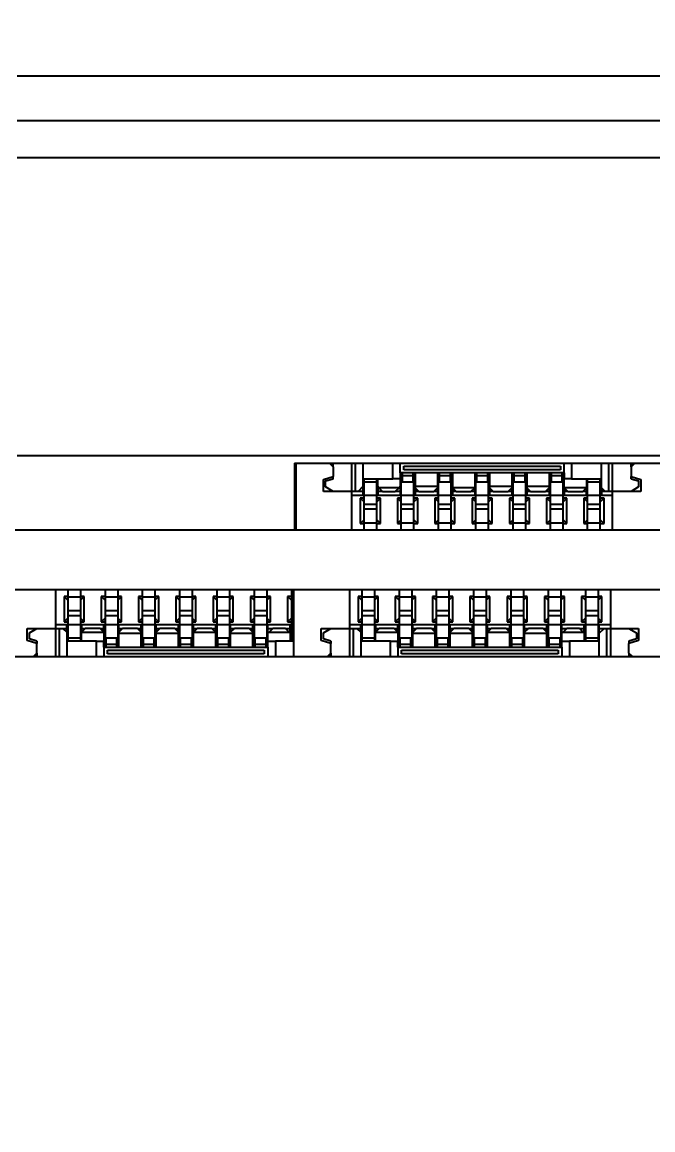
# Model space of a CAD drawing. Header units: millimetres. Extents: x 5 to 292, y 4 to 204.
# Drawn here: x 203.44 to 211.9, y 75.06 to 89.93 of the extents above; entities that cross this region are included whole.
import ezdxf

# ---------------------------------------------------------------- set-up
doc = ezdxf.new("R2010")
doc.units = ezdxf.units.MM
doc.layers.add('LAYER_1', color=179, linetype='Continuous')
doc.styles.add('SLDTEXTSTYLE0', font='TXT', dxfattribs={"width": 0.75})
doc.dimstyles.new('SLDDIMSTYLE2', dxfattribs={"dimtxt": 2.910417, "dimasz": 3.556, "dimexe": 0, "dimexo": 0.0625, "dimgap": 0.727604, "dimtad": 1, "dimrnd": 1e-09, "dimzin": 12, "dimdsep": 46, "dimtxsty": 'SLDTEXTSTYLE0', "dimblk1": 'CLOSED', "dimblk2": 'CLOSED', "dimsah": 1, "dimcen": 0.09, "dimadec": 0, "dimazin": 3, "dimtfac": 1, "dimtmove": 0, "dimatfit": 0, "dimldrblk": 'CLOSED', "dimfxl": 1, "dimfrac": 2, "dimtolj": 1, "dimtzin": 12, "dimarcsym": 0})

# ---------------------------------------------------------------- blocks, each defined once
blk = doc.blocks.new('_CLOSED')
at = {"color": 0, "linetype": 'ByBlock', "lineweight": -2}
for p, q in [((-1, 0.166667), (0, 0)), ((-1, 0.166667), (-1, -0.166667)), ((0, 0), (-1, -0.166667)), ((0, 0), (-1, 0))]:
    blk.add_line(p, q, dxfattribs=at)
blk = doc.blocks.new('_D_7')
at = {"layer": 'LAYER_1'}
for p, q in [((194.674, 99.544), (194.674, 105.894)), ((204.398, 99.544), (193.674, 99.544)), ((194.674, 99.544), (194.674, 81.414)), ((202.133, 81.414), (193.674, 81.414)), ((194.674, 81.414), (194.674, 75.064))]:
    blk.add_line(p, q, dxfattribs=at)
at = {"layer": 'LAYER_1', "xscale": 3.556, "yscale": 3.556}
for p, rotation in [((194.674, 99.544, -42.605), 270), ((194.674, 81.414, -42.605), 90)]:
    blk.add_blockref('_CLOSED', p, dxfattribs=dict(at, rotation=rotation))
at = {"layer": 'LAYER_1', "insert": (190.922, 82.004), "char_height": 2.9104, "attachment_point": 1, "rotation": 90, "style": 'SLDTEXTSTYLE0'}
blk.add_mtext('18.13mm', dxfattribs=at)

msp = doc.modelspace()

# ---------------------------------------------------------------- linework, layer by layer
at = {"color": 7, "linetype": 'Continuous', "lineweight": 25}
for p, q in [((203.368, 89.214), (215.868, 89.214)), ((203.368, 88.614), (215.868, 88.614)), ((203.368, 88.114), (215.868, 88.114)), ((203.368, 84.114), (215.868, 84.114)), ((207.092, 84.014), (207.092, 83.114)), ((207.092, 84.014), (207.108, 84.014)), ((207.108, 84.014), (207.108, 83.114)), ((207.108, 84.014), (207.558, 84.014)), ((207.558, 84.014), (207.608, 83.964)), ((207.558, 84.014), (207.608, 84.014)), ((207.608, 84.014), (207.858, 84.014)), ((207.608, 83.964), (207.608, 84.014)), ((207.858, 84.014), (207.908, 84.014)), ((207.858, 83.634), (207.858, 84.014)), ((207.908, 84.014), (208.008, 84.014)), ((207.908, 83.634), (207.908, 84.014)), ((208.008, 84.014), (208.008, 83.804)), ((208.008, 84.014), (208.408, 84.014)), ((208.408, 83.804), (208.408, 84.014)), ((208.408, 84.014), (208.508, 84.014)), ((208.508, 84.014), (210.708, 84.014)), ((208.508, 83.884), (208.508, 84.014)), ((210.708, 84.014), (210.808, 84.014)), ((210.708, 83.884), (210.708, 84.014)), ((210.808, 84.014), (211.208, 84.014)), ((210.808, 84.014), (210.808, 83.804)), ((211.208, 84.014), (211.308, 84.014)), ((211.208, 83.804), (211.208, 84.014)), ((211.308, 84.014), (211.358, 84.014)), ((211.308, 83.634), (211.308, 84.014)), ((211.358, 84.014), (211.608, 84.014)), ((211.358, 83.634), (211.358, 84.014)), ((211.608, 83.964), (211.658, 84.014)), ((211.608, 84.014), (211.658, 84.014)), ((211.608, 83.964), (211.608, 84.014)), ((211.658, 84.014), (212.108, 84.014)), ((207.608, 83.993), (207.578, 83.993)), ((207.608, 83.964), (207.608, 83.834)), ((208.508, 83.884), (208.508, 83.804)), ((210.708, 83.884), (208.508, 83.884)), ((208.523, 83.834), (208.523, 83.884)), ((208.533, 83.884), (208.533, 83.764)), ((208.558, 83.924), (208.558, 83.974)), ((208.558, 83.974), (210.658, 83.974)), ((210.658, 83.924), (208.558, 83.924)), ((208.683, 83.764), (208.683, 83.884)), ((208.693, 83.834), (208.693, 83.884)), ((208.708, 83.884), (208.708, 83.699)), ((209.008, 83.884), (209.008, 83.699)), ((209.023, 83.834), (209.023, 83.884)), ((209.033, 83.884), (209.033, 83.764)), ((209.183, 83.764), (209.183, 83.884)), ((209.193, 83.834), (209.193, 83.884)), ((209.208, 83.884), (209.208, 83.684)), ((209.508, 83.884), (209.508, 83.684)), ((209.523, 83.834), (209.523, 83.884)), ((209.533, 83.884), (209.533, 83.764)), ((209.683, 83.764), (209.683, 83.884)), ((209.693, 83.834), (209.693, 83.884)), ((209.708, 83.884), (209.708, 83.699)), ((210.008, 83.884), (210.008, 83.699)), ((210.023, 83.834), (210.023, 83.884)), ((210.033, 83.884), (210.033, 83.764)), ((210.183, 83.764), (210.183, 83.884)), ((210.193, 83.834), (210.193, 83.884)), ((210.208, 83.884), (210.208, 83.699)), ((210.508, 83.884), (210.508, 83.699)), ((210.523, 83.834), (210.523, 83.884)), ((210.533, 83.884), (210.533, 83.764)), ((210.658, 83.974), (210.658, 83.924)), ((210.683, 83.764), (210.683, 83.884)), ((210.693, 83.834), (210.693, 83.884)), ((210.708, 83.884), (210.708, 83.804)), ((211.638, 83.993), (211.608, 83.993)), ((211.608, 83.964), (211.608, 83.834)), ((207.478, 83.794), (207.608, 83.834)), ((207.478, 83.634), (207.478, 83.794)), ((207.508, 83.774), (207.608, 83.804)), ((207.508, 83.694), (207.508, 83.774)), ((207.608, 83.804), (207.608, 83.834)), ((208.008, 83.804), (208.408, 83.804)), ((208.008, 83.804), (208.008, 83.699)), ((208.008, 83.744), (208.023, 83.744)), ((208.023, 83.764), (208.023, 83.804)), ((208.023, 83.584), (208.023, 83.764)), ((208.023, 83.764), (208.193, 83.764)), ((208.193, 83.764), (208.193, 83.804)), ((208.193, 83.584), (208.193, 83.764)), ((208.193, 83.744), (208.208, 83.744)), ((208.208, 83.699), (208.208, 83.804)), ((208.508, 83.804), (208.408, 83.804)), ((208.708, 83.844), (208.508, 83.844)), ((208.508, 83.804), (208.508, 83.699)), ((208.508, 83.744), (208.523, 83.744)), ((208.523, 83.764), (208.523, 83.834)), ((208.523, 83.584), (208.523, 83.764)), ((208.523, 83.764), (208.693, 83.764)), ((208.693, 83.764), (208.693, 83.834)), ((208.693, 83.584), (208.693, 83.764)), ((208.693, 83.744), (208.708, 83.744)), ((209.208, 83.844), (209.008, 83.844)), ((209.008, 83.744), (209.023, 83.744)), ((209.023, 83.764), (209.023, 83.834)), ((209.023, 83.584), (209.023, 83.764)), ((209.023, 83.764), (209.193, 83.764)), ((209.193, 83.764), (209.193, 83.834)), ((209.193, 83.584), (209.193, 83.764)), ((209.193, 83.744), (209.208, 83.744)), ((209.708, 83.844), (209.508, 83.844)), ((209.508, 83.744), (209.523, 83.744)), ((209.523, 83.764), (209.523, 83.834)), ((209.523, 83.584), (209.523, 83.764)), ((209.523, 83.764), (209.693, 83.764)), ((209.693, 83.764), (209.693, 83.834)), ((209.693, 83.584), (209.693, 83.764)), ((209.693, 83.744), (209.708, 83.744)), ((210.208, 83.844), (210.008, 83.844)), ((210.008, 83.744), (210.023, 83.744)), ((210.023, 83.764), (210.023, 83.834)), ((210.023, 83.584), (210.023, 83.764)), ((210.023, 83.764), (210.193, 83.764)), ((210.193, 83.764), (210.193, 83.834)), ((210.193, 83.584), (210.193, 83.764)), ((210.193, 83.744), (210.208, 83.744)), ((210.708, 83.844), (210.508, 83.844)), ((210.508, 83.744), (210.523, 83.744)), ((210.523, 83.764), (210.523, 83.834)), ((210.523, 83.584), (210.523, 83.764)), ((210.523, 83.764), (210.693, 83.764)), ((210.693, 83.764), (210.693, 83.834)), ((210.693, 83.584), (210.693, 83.764)), ((210.693, 83.744), (210.708, 83.744)), ((210.808, 83.804), (210.708, 83.804)), ((210.708, 83.684), (210.708, 83.804)), ((210.808, 83.804), (211.208, 83.804)), ((211.008, 83.804), (211.008, 83.684)), ((211.008, 83.744), (211.023, 83.744)), ((211.023, 83.764), (211.023, 83.804)), ((211.023, 83.584), (211.023, 83.764)), ((211.023, 83.764), (211.193, 83.764)), ((211.193, 83.764), (211.193, 83.804)), ((211.193, 83.584), (211.193, 83.764)), ((211.193, 83.744), (211.208, 83.744)), ((211.208, 83.684), (211.208, 83.804)), ((211.608, 83.834), (211.738, 83.794)), ((211.608, 83.804), (211.608, 83.834)), ((211.608, 83.804), (211.708, 83.774)), ((211.708, 83.774), (211.708, 83.694)), ((211.738, 83.794), (211.738, 83.634)), ((207.858, 83.634), (207.478, 83.634)), ((207.608, 83.634), (207.508, 83.694)), ((207.858, 83.114), (207.858, 83.634)), ((208.023, 83.634), (207.858, 83.634)), ((207.858, 83.584), (208.023, 83.584)), ((208.008, 83.699), (207.943, 83.634)), ((208.008, 83.699), (208.008, 83.63)), ((208.008, 83.63), (208.008, 83.584)), ((208.023, 83.464), (208.023, 83.584)), ((208.023, 83.584), (208.193, 83.584)), ((208.273, 83.634), (208.193, 83.634)), ((208.193, 83.584), (208.523, 83.584)), ((208.193, 83.464), (208.193, 83.584)), ((208.223, 83.684), (208.208, 83.699)), ((208.208, 83.699), (208.208, 83.648)), ((208.208, 83.648), (208.208, 83.589)), ((208.273, 83.634), (208.223, 83.684)), ((208.493, 83.684), (208.223, 83.684)), ((208.273, 83.634), (208.443, 83.634)), ((208.493, 83.684), (208.443, 83.634)), ((208.523, 83.634), (208.443, 83.634)), ((208.508, 83.699), (208.493, 83.684)), ((208.508, 83.699), (208.508, 83.648)), ((208.508, 83.648), (208.508, 83.589)), ((208.523, 83.464), (208.523, 83.584)), ((208.523, 83.584), (208.693, 83.584)), ((208.758, 83.634), (208.693, 83.634)), ((208.693, 83.464), (208.693, 83.584)), ((208.693, 83.584), (209.023, 83.584)), ((209.008, 83.699), (208.708, 83.699)), ((208.708, 83.699), (208.708, 83.684)), ((208.708, 83.684), (208.708, 83.633)), ((208.758, 83.634), (208.708, 83.684)), ((208.708, 83.633), (208.708, 83.584)), ((208.758, 83.634), (208.958, 83.634)), ((208.958, 83.634), (209.008, 83.684)), ((209.023, 83.634), (208.958, 83.634)), ((209.008, 83.699), (209.008, 83.684)), ((209.008, 83.684), (209.008, 83.633)), ((209.008, 83.633), (209.008, 83.584)), ((209.023, 83.464), (209.023, 83.584)), ((209.023, 83.584), (209.193, 83.584)), ((209.258, 83.634), (209.193, 83.634)), ((209.193, 83.464), (209.193, 83.584)), ((209.193, 83.584), (209.523, 83.584)), ((209.508, 83.684), (209.208, 83.684)), ((209.258, 83.634), (209.208, 83.684)), ((209.208, 83.684), (209.208, 83.633)), ((209.208, 83.633), (209.208, 83.584)), ((209.258, 83.634), (209.458, 83.634)), ((209.458, 83.634), (209.508, 83.684)), ((209.523, 83.634), (209.458, 83.634)), ((209.508, 83.684), (209.508, 83.633)), ((209.508, 83.633), (209.508, 83.584)), ((209.523, 83.464), (209.523, 83.584)), ((209.523, 83.584), (209.693, 83.584)), ((209.758, 83.634), (209.693, 83.634)), ((209.693, 83.584), (210.023, 83.584)), ((209.693, 83.464), (209.693, 83.584)), ((209.708, 83.699), (209.708, 83.684)), ((210.008, 83.699), (209.708, 83.699)), ((209.708, 83.684), (209.708, 83.633)), ((209.758, 83.634), (209.708, 83.684)), ((209.708, 83.633), (209.708, 83.584)), ((209.758, 83.634), (209.958, 83.634)), ((209.958, 83.634), (210.008, 83.684)), ((210.023, 83.634), (209.958, 83.634)), ((210.008, 83.699), (210.008, 83.684)), ((210.008, 83.684), (210.008, 83.633)), ((210.008, 83.633), (210.008, 83.584)), ((210.023, 83.464), (210.023, 83.584)), ((210.023, 83.584), (210.193, 83.584)), ((210.258, 83.634), (210.193, 83.634)), ((210.193, 83.584), (210.523, 83.584)), ((210.193, 83.464), (210.193, 83.584)), ((210.508, 83.699), (210.208, 83.699)), ((210.208, 83.699), (210.208, 83.684)), ((210.258, 83.634), (210.208, 83.684)), ((210.208, 83.684), (210.208, 83.633)), ((210.208, 83.633), (210.208, 83.584)), ((210.258, 83.634), (210.458, 83.634)), ((210.458, 83.634), (210.508, 83.684)), ((210.523, 83.634), (210.458, 83.634)), ((210.508, 83.699), (210.508, 83.684)), ((210.508, 83.684), (210.508, 83.633)), ((210.508, 83.633), (210.508, 83.584)), ((210.523, 83.464), (210.523, 83.584)), ((210.523, 83.584), (210.693, 83.584)), ((210.758, 83.634), (210.693, 83.634)), ((210.693, 83.584), (211.023, 83.584)), ((210.693, 83.464), (210.693, 83.584)), ((211.008, 83.684), (210.708, 83.684)), ((210.708, 83.684), (210.708, 83.633)), ((210.708, 83.684), (210.758, 83.634)), ((210.708, 83.633), (210.708, 83.584)), ((210.758, 83.634), (210.958, 83.634)), ((210.958, 83.634), (211.008, 83.684)), ((211.023, 83.634), (210.958, 83.634)), ((211.008, 83.684), (211.008, 83.633)), ((211.008, 83.584), (211.008, 83.633)), ((211.023, 83.464), (211.023, 83.584)), ((211.023, 83.584), (211.193, 83.584)), ((211.358, 83.634), (211.193, 83.634)), ((211.193, 83.584), (211.358, 83.584)), ((211.193, 83.464), (211.193, 83.584)), ((211.258, 83.634), (211.208, 83.684)), ((211.208, 83.684), (211.208, 83.633)), ((211.208, 83.633), (211.208, 83.584)), ((211.358, 83.114), (211.358, 83.634)), ((211.738, 83.634), (211.358, 83.634)), ((211.708, 83.694), (211.608, 83.634)), ((207.973, 83.544), (207.973, 83.204)), ((208.023, 83.544), (207.973, 83.544)), ((208.023, 83.494), (207.973, 83.544)), ((208.023, 83.514), (208.003, 83.514)), ((208.023, 83.506), (208.016, 83.514)), ((208.023, 83.394), (208.023, 83.464)), ((208.023, 83.464), (208.193, 83.464)), ((208.243, 83.544), (208.193, 83.544)), ((208.193, 83.494), (208.243, 83.544)), ((208.213, 83.514), (208.193, 83.514)), ((208.193, 83.394), (208.193, 83.464)), ((208.206, 83.506), (208.206, 83.514)), ((208.243, 83.204), (208.243, 83.544)), ((208.473, 83.544), (208.473, 83.204)), ((208.523, 83.544), (208.473, 83.544)), ((208.523, 83.494), (208.473, 83.544)), ((208.523, 83.514), (208.503, 83.514)), ((208.523, 83.506), (208.516, 83.514)), ((208.523, 83.394), (208.523, 83.464)), ((208.523, 83.464), (208.693, 83.464)), ((208.743, 83.544), (208.693, 83.544)), ((208.693, 83.494), (208.743, 83.544)), ((208.713, 83.514), (208.693, 83.514)), ((208.693, 83.394), (208.693, 83.464)), ((208.706, 83.506), (208.706, 83.514)), ((208.743, 83.204), (208.743, 83.544)), ((208.973, 83.544), (208.973, 83.204)), ((209.023, 83.544), (208.973, 83.544)), ((209.023, 83.494), (208.973, 83.544)), ((209.023, 83.514), (209.003, 83.514)), ((209.023, 83.506), (209.016, 83.514)), ((209.023, 83.394), (209.023, 83.464)), ((209.023, 83.464), (209.193, 83.464)), ((209.243, 83.544), (209.193, 83.544)), ((209.193, 83.494), (209.243, 83.544)), ((209.213, 83.514), (209.193, 83.514)), ((209.193, 83.394), (209.193, 83.464)), ((209.206, 83.506), (209.206, 83.514)), ((209.243, 83.204), (209.243, 83.544)), ((209.473, 83.544), (209.473, 83.204)), ((209.523, 83.544), (209.473, 83.544)), ((209.523, 83.494), (209.473, 83.544)), ((209.523, 83.514), (209.503, 83.514)), ((209.523, 83.506), (209.516, 83.514)), ((209.523, 83.394), (209.523, 83.464)), ((209.523, 83.464), (209.693, 83.464)), ((209.743, 83.544), (209.693, 83.544)), ((209.693, 83.494), (209.743, 83.544)), ((209.713, 83.514), (209.693, 83.514)), ((209.693, 83.394), (209.693, 83.464)), ((209.706, 83.506), (209.706, 83.514)), ((209.743, 83.204), (209.743, 83.544)), ((209.973, 83.544), (209.973, 83.204)), ((210.023, 83.544), (209.973, 83.544)), ((210.023, 83.494), (209.973, 83.544)), ((210.023, 83.514), (210.003, 83.514)), ((210.023, 83.506), (210.016, 83.514)), ((210.023, 83.394), (210.023, 83.464)), ((210.023, 83.464), (210.193, 83.464)), ((210.243, 83.544), (210.193, 83.544)), ((210.193, 83.494), (210.243, 83.544)), ((210.213, 83.514), (210.193, 83.514)), ((210.193, 83.394), (210.193, 83.464)), ((210.206, 83.506), (210.206, 83.514)), ((210.243, 83.204), (210.243, 83.544)), ((210.473, 83.544), (210.473, 83.204)), ((210.523, 83.544), (210.473, 83.544)), ((210.523, 83.494), (210.473, 83.544)), ((210.523, 83.514), (210.503, 83.514)), ((210.523, 83.506), (210.516, 83.514)), ((210.523, 83.394), (210.523, 83.464)), ((210.523, 83.464), (210.693, 83.464)), ((210.743, 83.544), (210.693, 83.544)), ((210.693, 83.494), (210.743, 83.544)), ((210.713, 83.514), (210.693, 83.514)), ((210.693, 83.394), (210.693, 83.464)), ((210.706, 83.506), (210.706, 83.514)), ((210.743, 83.204), (210.743, 83.544)), ((210.973, 83.544), (210.973, 83.204)), ((211.023, 83.544), (210.973, 83.544)), ((211.023, 83.494), (210.973, 83.544)), ((211.023, 83.514), (211.003, 83.514)), ((211.023, 83.506), (211.016, 83.514)), ((211.023, 83.394), (211.023, 83.464)), ((211.023, 83.464), (211.193, 83.464)), ((211.243, 83.544), (211.193, 83.544)), ((211.193, 83.494), (211.243, 83.544)), ((211.213, 83.514), (211.193, 83.514)), ((211.193, 83.394), (211.193, 83.464)), ((211.206, 83.506), (211.206, 83.514)), ((211.243, 83.204), (211.243, 83.544)), ((208.023, 83.214), (208.023, 83.394)), ((208.193, 83.394), (208.023, 83.394)), ((208.193, 83.214), (208.193, 83.394)), ((208.693, 83.394), (208.523, 83.394)), ((208.523, 83.214), (208.523, 83.394)), ((208.693, 83.214), (208.693, 83.394)), ((209.193, 83.394), (209.023, 83.394)), ((209.023, 83.214), (209.023, 83.394)), ((209.193, 83.214), (209.193, 83.394)), ((209.693, 83.394), (209.523, 83.394)), ((209.523, 83.214), (209.523, 83.394)), ((209.693, 83.214), (209.693, 83.394)), ((210.023, 83.214), (210.023, 83.394)), ((210.193, 83.394), (210.023, 83.394)), ((210.193, 83.214), (210.193, 83.394)), ((210.693, 83.394), (210.523, 83.394)), ((210.523, 83.214), (210.523, 83.394)), ((210.693, 83.214), (210.693, 83.394)), ((211.023, 83.214), (211.023, 83.394)), ((211.193, 83.394), (211.023, 83.394)), ((211.193, 83.214), (211.193, 83.394)), ((207.973, 83.204), (208.023, 83.254)), ((207.973, 83.204), (208.023, 83.204)), ((208.023, 83.214), (208.193, 83.214)), ((208.023, 83.114), (208.023, 83.214)), ((208.193, 83.254), (208.243, 83.204)), ((208.193, 83.114), (208.193, 83.214)), ((208.193, 83.204), (208.243, 83.204)), ((208.473, 83.204), (208.523, 83.254)), ((208.473, 83.204), (208.523, 83.204)), ((208.523, 83.114), (208.523, 83.214)), ((208.523, 83.214), (208.693, 83.214)), ((208.693, 83.254), (208.743, 83.204)), ((208.693, 83.114), (208.693, 83.214)), ((208.693, 83.204), (208.743, 83.204)), ((208.973, 83.204), (209.023, 83.254)), ((208.973, 83.204), (209.023, 83.204)), ((209.023, 83.214), (209.193, 83.214)), ((209.023, 83.114), (209.023, 83.214)), ((209.193, 83.254), (209.243, 83.204)), ((209.193, 83.114), (209.193, 83.214)), ((209.193, 83.204), (209.243, 83.204)), ((209.473, 83.204), (209.523, 83.254)), ((209.473, 83.204), (209.523, 83.204)), ((209.523, 83.214), (209.693, 83.214)), ((209.523, 83.114), (209.523, 83.214)), ((209.693, 83.254), (209.743, 83.204)), ((209.693, 83.114), (209.693, 83.214)), ((209.693, 83.204), (209.743, 83.204)), ((209.973, 83.204), (210.023, 83.254)), ((209.973, 83.204), (210.023, 83.204)), ((210.023, 83.214), (210.193, 83.214)), ((210.023, 83.114), (210.023, 83.214)), ((210.193, 83.254), (210.243, 83.204)), ((210.193, 83.114), (210.193, 83.214)), ((210.193, 83.204), (210.243, 83.204)), ((210.473, 83.204), (210.523, 83.254)), ((210.473, 83.204), (210.523, 83.204)), ((210.523, 83.214), (210.693, 83.214)), ((210.523, 83.114), (210.523, 83.214)), ((210.693, 83.254), (210.743, 83.204)), ((210.693, 83.114), (210.693, 83.214)), ((210.693, 83.204), (210.743, 83.204)), ((210.973, 83.204), (211.023, 83.254)), ((210.973, 83.204), (211.023, 83.204)), ((211.023, 83.214), (211.193, 83.214)), ((211.023, 83.114), (211.023, 83.214)), ((211.193, 83.254), (211.243, 83.204)), ((211.193, 83.114), (211.193, 83.214)), ((211.193, 83.204), (211.243, 83.204)), ((217.118, 83.114), (202.118, 83.114)), ((217.118, 82.314), (202.118, 82.314)), ((203.883, 82.314), (203.883, 81.794)), ((204.048, 82.314), (204.048, 82.214)), ((204.218, 82.314), (204.218, 82.214)), ((204.548, 82.314), (204.548, 82.214)), ((204.718, 82.314), (204.718, 82.214)), ((205.048, 82.314), (205.048, 82.214)), ((205.218, 82.314), (205.218, 82.214)), ((205.548, 82.314), (205.548, 82.214)), ((205.718, 82.314), (205.718, 82.214)), ((206.048, 82.314), (206.048, 82.214)), ((206.218, 82.314), (206.218, 82.214)), ((206.548, 82.314), (206.548, 82.214)), ((206.718, 82.314), (206.718, 82.214)), ((207.048, 82.314), (207.048, 82.214)), ((207.078, 82.314), (207.078, 81.414)), ((207.828, 82.314), (207.828, 81.794)), ((207.993, 82.314), (207.993, 82.214)), ((208.163, 82.314), (208.163, 82.214)), ((208.493, 82.314), (208.493, 82.214)), ((208.663, 82.314), (208.663, 82.214)), ((208.993, 82.314), (208.993, 82.214)), ((209.163, 82.314), (209.163, 82.214)), ((209.493, 82.314), (209.493, 82.214)), ((209.663, 82.314), (209.663, 82.214)), ((209.993, 82.314), (209.993, 82.214)), ((210.163, 82.314), (210.163, 82.214)), ((210.493, 82.314), (210.493, 82.214)), ((210.663, 82.314), (210.663, 82.214)), ((210.993, 82.314), (210.993, 82.214)), ((211.163, 82.314), (211.163, 82.214)), ((211.328, 82.314), (211.328, 81.794)), ((203.998, 82.224), (203.998, 81.884)), ((204.048, 82.224), (203.998, 82.224)), ((204.048, 82.174), (203.998, 82.224)), ((204.218, 82.214), (204.048, 82.214)), ((204.048, 82.214), (204.048, 82.034)), ((204.268, 82.224), (204.218, 82.224)), ((204.268, 82.224), (204.218, 82.174)), ((204.218, 82.214), (204.218, 82.034)), ((204.268, 81.884), (204.268, 82.224)), ((204.498, 82.224), (204.498, 81.884)), ((204.548, 82.224), (204.498, 82.224)), ((204.548, 82.174), (204.498, 82.224)), ((204.548, 82.214), (204.548, 82.034)), ((204.718, 82.214), (204.548, 82.214)), ((204.768, 82.224), (204.718, 82.224)), ((204.768, 82.224), (204.718, 82.174)), ((204.718, 82.214), (204.718, 82.034)), ((204.768, 81.884), (204.768, 82.224)), ((204.998, 82.224), (204.998, 81.884)), ((205.048, 82.224), (204.998, 82.224)), ((205.048, 82.174), (204.998, 82.224)), ((205.218, 82.214), (205.048, 82.214)), ((205.048, 82.214), (205.048, 82.034)), ((205.268, 82.224), (205.218, 82.224)), ((205.268, 82.224), (205.218, 82.174)), ((205.218, 82.214), (205.218, 82.034)), ((205.268, 81.884), (205.268, 82.224)), ((205.498, 82.224), (205.498, 81.884)), ((205.548, 82.224), (205.498, 82.224)), ((205.548, 82.174), (205.498, 82.224)), ((205.718, 82.214), (205.548, 82.214)), ((205.548, 82.214), (205.548, 82.034)), ((205.768, 82.224), (205.718, 82.224)), ((205.768, 82.224), (205.718, 82.174)), ((205.718, 82.214), (205.718, 82.034)), ((205.768, 81.884), (205.768, 82.224)), ((205.998, 82.224), (205.998, 81.884)), ((206.048, 82.224), (205.998, 82.224)), ((206.048, 82.174), (205.998, 82.224)), ((206.048, 82.214), (206.048, 82.034)), ((206.218, 82.214), (206.048, 82.214)), ((206.268, 82.224), (206.218, 82.224)), ((206.268, 82.224), (206.218, 82.174)), ((206.218, 82.214), (206.218, 82.034)), ((206.268, 81.884), (206.268, 82.224)), ((206.498, 82.224), (206.498, 81.884)), ((206.548, 82.224), (206.498, 82.224)), ((206.548, 82.174), (206.498, 82.224)), ((206.548, 82.214), (206.548, 82.034)), ((206.718, 82.214), (206.548, 82.214)), ((206.768, 82.224), (206.718, 82.224)), ((206.768, 82.224), (206.718, 82.174)), ((206.718, 82.214), (206.718, 82.034)), ((206.768, 81.884), (206.768, 82.224)), ((206.998, 82.224), (206.998, 81.884)), ((207.048, 82.224), (206.998, 82.224)), ((207.048, 82.174), (206.998, 82.224)), ((207.048, 82.214), (207.048, 82.034)), ((207.943, 82.224), (207.943, 81.884)), ((207.993, 82.224), (207.943, 82.224)), ((207.993, 82.174), (207.943, 82.224)), ((208.163, 82.214), (207.993, 82.214)), ((207.993, 82.214), (207.993, 82.034)), ((208.213, 82.224), (208.163, 82.224)), ((208.213, 82.224), (208.163, 82.174)), ((208.163, 82.214), (208.163, 82.034)), ((208.213, 81.884), (208.213, 82.224)), ((208.443, 82.224), (208.443, 81.884)), ((208.493, 82.224), (208.443, 82.224)), ((208.493, 82.174), (208.443, 82.224)), ((208.493, 82.214), (208.493, 82.034)), ((208.663, 82.214), (208.493, 82.214)), ((208.713, 82.224), (208.663, 82.224)), ((208.713, 82.224), (208.663, 82.174)), ((208.663, 82.214), (208.663, 82.034)), ((208.713, 81.884), (208.713, 82.224)), ((208.943, 82.224), (208.943, 81.884)), ((208.993, 82.224), (208.943, 82.224)), ((208.993, 82.174), (208.943, 82.224)), ((209.163, 82.214), (208.993, 82.214)), ((208.993, 82.214), (208.993, 82.034)), ((209.213, 82.224), (209.163, 82.224)), ((209.213, 82.224), (209.163, 82.174)), ((209.163, 82.214), (209.163, 82.034)), ((209.213, 81.884), (209.213, 82.224)), ((209.443, 82.224), (209.443, 81.884)), ((209.493, 82.224), (209.443, 82.224)), ((209.493, 82.174), (209.443, 82.224)), ((209.493, 82.214), (209.493, 82.034)), ((209.663, 82.214), (209.493, 82.214)), ((209.713, 82.224), (209.663, 82.224)), ((209.713, 82.224), (209.663, 82.174)), ((209.663, 82.214), (209.663, 82.034)), ((209.713, 81.884), (209.713, 82.224)), ((209.943, 82.224), (209.943, 81.884)), ((209.993, 82.224), (209.943, 82.224)), ((209.993, 82.174), (209.943, 82.224)), ((210.163, 82.214), (209.993, 82.214)), ((209.993, 82.214), (209.993, 82.034)), ((210.213, 82.224), (210.163, 82.224)), ((210.213, 82.224), (210.163, 82.174)), ((210.163, 82.214), (210.163, 82.034)), ((210.213, 81.884), (210.213, 82.224)), ((210.443, 82.224), (210.443, 81.884)), ((210.493, 82.224), (210.443, 82.224)), ((210.493, 82.174), (210.443, 82.224)), ((210.663, 82.214), (210.493, 82.214)), ((210.493, 82.214), (210.493, 82.034)), ((210.713, 82.224), (210.663, 82.224)), ((210.713, 82.224), (210.663, 82.174)), ((210.663, 82.214), (210.663, 82.034)), ((210.713, 81.884), (210.713, 82.224)), ((210.943, 82.224), (210.943, 81.884)), ((210.993, 82.224), (210.943, 82.224)), ((210.993, 82.174), (210.943, 82.224)), ((211.163, 82.214), (210.993, 82.214)), ((210.993, 82.214), (210.993, 82.034)), ((211.213, 82.224), (211.163, 82.224)), ((211.213, 82.224), (211.163, 82.174)), ((211.163, 82.214), (211.163, 82.034)), ((211.213, 81.884), (211.213, 82.224)), ((204.048, 81.934), (203.998, 81.884)), ((204.048, 82.034), (204.218, 82.034)), ((204.048, 82.034), (204.048, 81.964)), ((204.048, 81.964), (204.048, 81.844)), ((204.218, 81.964), (204.048, 81.964)), ((204.218, 82.034), (204.218, 81.964)), ((204.218, 81.964), (204.218, 81.844)), ((204.218, 81.934), (204.268, 81.884)), ((204.548, 81.934), (204.498, 81.884)), ((204.548, 82.034), (204.548, 81.964)), ((204.548, 82.034), (204.718, 82.034)), ((204.548, 81.964), (204.548, 81.844)), ((204.718, 81.964), (204.548, 81.964)), ((204.718, 82.034), (204.718, 81.964)), ((204.718, 81.964), (204.718, 81.844)), ((204.718, 81.934), (204.768, 81.884)), ((205.048, 81.934), (204.998, 81.884)), ((205.048, 82.034), (205.218, 82.034)), ((205.048, 82.034), (205.048, 81.964)), ((205.048, 81.964), (205.048, 81.844)), ((205.218, 81.964), (205.048, 81.964)), ((205.218, 82.034), (205.218, 81.964)), ((205.218, 81.964), (205.218, 81.844)), ((205.218, 81.934), (205.268, 81.884)), ((205.548, 81.934), (205.498, 81.884)), ((205.548, 82.034), (205.718, 82.034)), ((205.548, 82.034), (205.548, 81.964)), ((205.548, 81.964), (205.548, 81.844)), ((205.718, 81.964), (205.548, 81.964)), ((205.718, 82.034), (205.718, 81.964)), ((205.718, 81.964), (205.718, 81.844)), ((205.718, 81.934), (205.768, 81.884)), ((206.048, 81.934), (205.998, 81.884)), ((206.048, 82.034), (206.048, 81.964)), ((206.048, 82.034), (206.218, 82.034)), ((206.048, 81.964), (206.048, 81.844)), ((206.218, 81.964), (206.048, 81.964)), ((206.218, 82.034), (206.218, 81.964)), ((206.218, 81.964), (206.218, 81.844)), ((206.218, 81.934), (206.268, 81.884)), ((206.548, 81.934), (206.498, 81.884)), ((206.548, 82.034), (206.548, 81.964)), ((206.548, 82.034), (206.718, 82.034)), ((206.548, 81.964), (206.548, 81.844)), ((206.718, 81.964), (206.548, 81.964)), ((206.718, 82.034), (206.718, 81.964)), ((206.718, 81.964), (206.718, 81.844)), ((206.718, 81.934), (206.768, 81.884)), ((207.048, 81.934), (206.998, 81.884)), ((207.048, 82.034), (207.048, 81.964)), ((207.048, 82.034), (207.078, 82.034)), ((207.048, 81.964), (207.048, 81.844)), ((207.993, 81.934), (207.943, 81.884)), ((207.993, 82.034), (208.163, 82.034)), ((207.993, 82.034), (207.993, 81.964)), ((207.993, 81.964), (207.993, 81.844)), ((208.163, 81.964), (207.993, 81.964)), ((208.163, 82.034), (208.163, 81.964)), ((208.163, 81.964), (208.163, 81.844)), ((208.163, 81.934), (208.213, 81.884)), ((208.493, 81.934), (208.443, 81.884)), ((208.493, 82.034), (208.663, 82.034)), ((208.493, 82.034), (208.493, 81.964)), ((208.493, 81.964), (208.493, 81.844)), ((208.663, 81.964), (208.493, 81.964)), ((208.663, 82.034), (208.663, 81.964)), ((208.663, 81.964), (208.663, 81.844)), ((208.663, 81.934), (208.713, 81.884)), ((208.993, 81.934), (208.943, 81.884)), ((208.993, 82.034), (209.163, 82.034)), ((208.993, 82.034), (208.993, 81.964)), ((208.993, 81.964), (208.993, 81.844)), ((209.163, 81.964), (208.993, 81.964)), ((209.163, 82.034), (209.163, 81.964)), ((209.163, 81.964), (209.163, 81.844)), ((209.163, 81.934), (209.213, 81.884)), ((209.493, 81.934), (209.443, 81.884)), ((209.493, 82.034), (209.663, 82.034)), ((209.493, 82.034), (209.493, 81.964)), ((209.493, 81.964), (209.493, 81.844)), ((209.663, 81.964), (209.493, 81.964)), ((209.663, 82.034), (209.663, 81.964)), ((209.663, 81.964), (209.663, 81.844)), ((209.663, 81.934), (209.713, 81.884)), ((209.993, 81.934), (209.943, 81.884)), ((209.993, 82.034), (210.163, 82.034)), ((209.993, 82.034), (209.993, 81.964)), ((209.993, 81.964), (209.993, 81.844)), ((210.163, 81.964), (209.993, 81.964)), ((210.163, 82.034), (210.163, 81.964)), ((210.163, 81.964), (210.163, 81.844)), ((210.163, 81.934), (210.213, 81.884)), ((210.493, 81.934), (210.443, 81.884)), ((210.493, 82.034), (210.663, 82.034)), ((210.493, 82.034), (210.493, 81.964)), ((210.493, 81.964), (210.493, 81.844)), ((210.663, 81.964), (210.493, 81.964)), ((210.663, 82.034), (210.663, 81.964)), ((210.663, 81.964), (210.663, 81.844)), ((210.663, 81.934), (210.713, 81.884)), ((210.993, 81.934), (210.943, 81.884)), ((210.993, 82.034), (211.163, 82.034)), ((210.993, 82.034), (210.993, 81.964)), ((210.993, 81.964), (210.993, 81.844)), ((211.163, 81.964), (210.993, 81.964)), ((211.163, 82.034), (211.163, 81.964)), ((211.163, 81.964), (211.163, 81.844)), ((211.163, 81.934), (211.213, 81.884)), ((203.503, 81.794), (203.883, 81.794)), ((203.503, 81.634), (203.503, 81.794)), ((203.533, 81.734), (203.633, 81.794)), ((204.048, 81.844), (203.883, 81.844)), ((203.883, 81.794), (204.048, 81.794)), ((203.883, 81.794), (203.883, 81.414)), ((203.933, 81.794), (203.933, 81.414)), ((203.983, 81.794), (204.033, 81.744)), ((203.998, 81.884), (204.048, 81.884)), ((204.028, 81.914), (204.048, 81.914)), ((204.033, 81.795), (204.033, 81.844)), ((204.033, 81.744), (204.033, 81.795)), ((204.048, 81.844), (204.048, 81.664)), ((204.218, 81.844), (204.048, 81.844)), ((204.218, 81.914), (204.238, 81.914)), ((204.218, 81.884), (204.268, 81.884)), ((204.548, 81.844), (204.218, 81.844)), ((204.218, 81.844), (204.218, 81.664)), ((204.218, 81.794), (204.283, 81.794)), ((204.233, 81.844), (204.233, 81.795)), ((204.233, 81.744), (204.233, 81.795)), ((204.283, 81.794), (204.233, 81.744)), ((204.483, 81.794), (204.283, 81.794)), ((204.483, 81.794), (204.548, 81.794)), ((204.533, 81.744), (204.483, 81.794)), ((204.498, 81.884), (204.548, 81.884)), ((204.528, 81.914), (204.548, 81.914)), ((204.533, 81.795), (204.533, 81.844)), ((204.533, 81.744), (204.533, 81.795)), ((204.548, 81.844), (204.548, 81.664)), ((204.718, 81.844), (204.548, 81.844)), ((204.718, 81.914), (204.738, 81.914)), ((204.718, 81.884), (204.768, 81.884)), ((205.048, 81.844), (204.718, 81.844)), ((204.718, 81.844), (204.718, 81.664)), ((204.718, 81.794), (204.783, 81.794)), ((204.733, 81.795), (204.733, 81.844)), ((204.733, 81.744), (204.733, 81.795)), ((204.783, 81.794), (204.733, 81.744)), ((204.983, 81.794), (204.783, 81.794)), ((204.983, 81.794), (205.048, 81.794)), ((204.983, 81.794), (205.033, 81.744)), ((204.998, 81.884), (205.048, 81.884)), ((205.028, 81.914), (205.048, 81.914)), ((205.033, 81.795), (205.033, 81.844)), ((205.033, 81.744), (205.033, 81.795)), ((205.048, 81.844), (205.048, 81.664)), ((205.218, 81.844), (205.048, 81.844)), ((205.218, 81.914), (205.238, 81.914)), ((205.218, 81.884), (205.268, 81.884)), ((205.548, 81.844), (205.218, 81.844)), ((205.218, 81.844), (205.218, 81.664)), ((205.218, 81.794), (205.283, 81.794)), ((205.233, 81.795), (205.233, 81.844)), ((205.233, 81.744), (205.233, 81.795)), ((205.283, 81.794), (205.233, 81.744)), ((205.483, 81.794), (205.283, 81.794)), ((205.483, 81.794), (205.548, 81.794)), ((205.483, 81.794), (205.533, 81.744)), ((205.498, 81.884), (205.548, 81.884)), ((205.528, 81.914), (205.548, 81.914)), ((205.533, 81.795), (205.533, 81.844)), ((205.533, 81.744), (205.533, 81.795)), ((205.548, 81.844), (205.548, 81.664)), ((205.718, 81.844), (205.548, 81.844)), ((205.718, 81.914), (205.738, 81.914)), ((205.718, 81.884), (205.768, 81.884)), ((206.048, 81.844), (205.718, 81.844)), ((205.718, 81.844), (205.718, 81.664)), ((205.718, 81.794), (205.783, 81.794)), ((205.733, 81.795), (205.733, 81.844)), ((205.733, 81.744), (205.733, 81.795)), ((205.783, 81.794), (205.733, 81.744)), ((205.983, 81.794), (205.783, 81.794)), ((205.983, 81.794), (206.048, 81.794)), ((205.983, 81.794), (206.033, 81.744)), ((205.998, 81.884), (206.048, 81.884)), ((206.028, 81.914), (206.048, 81.914)), ((206.033, 81.795), (206.033, 81.844)), ((206.033, 81.744), (206.033, 81.795)), ((206.048, 81.844), (206.048, 81.664)), ((206.218, 81.844), (206.048, 81.844)), ((206.218, 81.914), (206.238, 81.914)), ((206.218, 81.884), (206.268, 81.884)), ((206.218, 81.844), (206.218, 81.664)), ((206.548, 81.844), (206.218, 81.844)), ((206.218, 81.794), (206.283, 81.794)), ((206.233, 81.795), (206.233, 81.844)), ((206.233, 81.744), (206.233, 81.795)), ((206.283, 81.794), (206.233, 81.744)), ((206.483, 81.794), (206.283, 81.794)), ((206.483, 81.794), (206.548, 81.794)), ((206.483, 81.794), (206.533, 81.744)), ((206.498, 81.884), (206.548, 81.884)), ((206.528, 81.914), (206.548, 81.914)), ((206.533, 81.795), (206.533, 81.844)), ((206.533, 81.744), (206.533, 81.795)), ((206.548, 81.844), (206.548, 81.664)), ((206.718, 81.844), (206.548, 81.844)), ((206.718, 81.914), (206.738, 81.914)), ((206.718, 81.884), (206.768, 81.884)), ((206.718, 81.844), (206.718, 81.664)), ((207.048, 81.844), (206.718, 81.844)), ((206.718, 81.794), (206.798, 81.794)), ((206.733, 81.78), (206.733, 81.838)), ((206.748, 81.744), (206.798, 81.794)), ((206.968, 81.794), (206.798, 81.794)), ((206.968, 81.794), (207.048, 81.794)), ((206.968, 81.794), (207.018, 81.744)), ((206.998, 81.884), (207.048, 81.884)), ((207.028, 81.914), (207.048, 81.914)), ((207.033, 81.78), (207.033, 81.838)), ((207.048, 81.844), (207.048, 81.664)), ((207.078, 81.844), (207.048, 81.844)), ((207.448, 81.794), (207.828, 81.794)), ((207.448, 81.634), (207.448, 81.794)), ((207.478, 81.734), (207.578, 81.794)), ((207.993, 81.844), (207.828, 81.844)), ((207.828, 81.794), (207.993, 81.794)), ((207.828, 81.794), (207.828, 81.414)), ((207.878, 81.794), (207.878, 81.414)), ((207.928, 81.794), (207.978, 81.744)), ((207.943, 81.884), (207.993, 81.884)), ((207.973, 81.914), (207.993, 81.914)), ((207.978, 81.795), (207.978, 81.844)), ((207.978, 81.744), (207.978, 81.795)), ((207.993, 81.844), (207.993, 81.664)), ((208.163, 81.844), (207.993, 81.844)), ((208.163, 81.914), (208.183, 81.914)), ((208.163, 81.884), (208.213, 81.884)), ((208.493, 81.844), (208.163, 81.844)), ((208.163, 81.844), (208.163, 81.664)), ((208.163, 81.794), (208.228, 81.794)), ((208.178, 81.844), (208.178, 81.795)), ((208.178, 81.744), (208.178, 81.795)), ((208.228, 81.794), (208.178, 81.744)), ((208.428, 81.794), (208.228, 81.794)), ((208.428, 81.794), (208.493, 81.794)), ((208.478, 81.744), (208.428, 81.794)), ((208.443, 81.884), (208.493, 81.884)), ((208.473, 81.914), (208.493, 81.914)), ((208.478, 81.795), (208.478, 81.844)), ((208.478, 81.744), (208.478, 81.795)), ((208.493, 81.844), (208.493, 81.664)), ((208.663, 81.844), (208.493, 81.844)), ((208.663, 81.914), (208.683, 81.914)), ((208.663, 81.884), (208.713, 81.884)), ((208.993, 81.844), (208.663, 81.844)), ((208.663, 81.844), (208.663, 81.664)), ((208.663, 81.794), (208.728, 81.794)), ((208.678, 81.795), (208.678, 81.844)), ((208.678, 81.744), (208.678, 81.795)), ((208.728, 81.794), (208.678, 81.744)), ((208.928, 81.794), (208.728, 81.794)), ((208.928, 81.794), (208.993, 81.794)), ((208.928, 81.794), (208.978, 81.744)), ((208.943, 81.884), (208.993, 81.884)), ((208.973, 81.914), (208.993, 81.914)), ((208.978, 81.795), (208.978, 81.844)), ((208.978, 81.744), (208.978, 81.795)), ((208.993, 81.844), (208.993, 81.664)), ((209.163, 81.844), (208.993, 81.844)), ((209.163, 81.914), (209.183, 81.914)), ((209.163, 81.884), (209.213, 81.884)), ((209.493, 81.844), (209.163, 81.844)), ((209.163, 81.844), (209.163, 81.664)), ((209.163, 81.794), (209.228, 81.794)), ((209.178, 81.795), (209.178, 81.844)), ((209.178, 81.744), (209.178, 81.795)), ((209.228, 81.794), (209.178, 81.744)), ((209.428, 81.794), (209.228, 81.794)), ((209.428, 81.794), (209.493, 81.794)), ((209.428, 81.794), (209.478, 81.744)), ((209.443, 81.884), (209.493, 81.884)), ((209.473, 81.914), (209.493, 81.914)), ((209.478, 81.795), (209.478, 81.844)), ((209.478, 81.744), (209.478, 81.795)), ((209.493, 81.844), (209.493, 81.664)), ((209.663, 81.844), (209.493, 81.844)), ((209.663, 81.914), (209.683, 81.914)), ((209.663, 81.884), (209.713, 81.884)), ((209.993, 81.844), (209.663, 81.844)), ((209.663, 81.844), (209.663, 81.664)), ((209.663, 81.794), (209.728, 81.794)), ((209.678, 81.795), (209.678, 81.844)), ((209.678, 81.744), (209.678, 81.795)), ((209.728, 81.794), (209.678, 81.744)), ((209.928, 81.794), (209.728, 81.794)), ((209.928, 81.794), (209.993, 81.794)), ((209.928, 81.794), (209.978, 81.744)), ((209.943, 81.884), (209.993, 81.884)), ((209.973, 81.914), (209.993, 81.914)), ((209.978, 81.795), (209.978, 81.844)), ((209.978, 81.744), (209.978, 81.795)), ((209.993, 81.844), (209.993, 81.664)), ((210.163, 81.844), (209.993, 81.844)), ((210.163, 81.914), (210.183, 81.914)), ((210.163, 81.884), (210.213, 81.884)), ((210.163, 81.844), (210.163, 81.664)), ((210.493, 81.844), (210.163, 81.844)), ((210.163, 81.794), (210.228, 81.794)), ((210.178, 81.795), (210.178, 81.844)), ((210.178, 81.744), (210.178, 81.795)), ((210.228, 81.794), (210.178, 81.744)), ((210.428, 81.794), (210.228, 81.794)), ((210.428, 81.794), (210.493, 81.794)), ((210.428, 81.794), (210.478, 81.744)), ((210.443, 81.884), (210.493, 81.884)), ((210.473, 81.914), (210.493, 81.914)), ((210.478, 81.795), (210.478, 81.844)), ((210.478, 81.744), (210.478, 81.795)), ((210.493, 81.844), (210.493, 81.664)), ((210.663, 81.844), (210.493, 81.844)), ((210.663, 81.914), (210.683, 81.914)), ((210.663, 81.884), (210.713, 81.884)), ((210.663, 81.844), (210.663, 81.664)), ((210.993, 81.844), (210.663, 81.844)), ((210.663, 81.794), (210.743, 81.794)), ((210.678, 81.78), (210.678, 81.838)), ((210.693, 81.744), (210.743, 81.794)), ((210.913, 81.794), (210.743, 81.794)), ((210.913, 81.794), (210.993, 81.794)), ((210.913, 81.794), (210.963, 81.744)), ((210.943, 81.884), (210.993, 81.884)), ((210.973, 81.914), (210.993, 81.914)), ((210.978, 81.78), (210.978, 81.838)), ((210.993, 81.844), (210.993, 81.664)), ((211.163, 81.844), (210.993, 81.844)), ((211.163, 81.914), (211.183, 81.914)), ((211.163, 81.884), (211.213, 81.884)), ((211.328, 81.844), (211.163, 81.844)), ((211.163, 81.844), (211.163, 81.664)), ((211.163, 81.794), (211.328, 81.794)), ((211.178, 81.797), (211.178, 81.844)), ((211.178, 81.729), (211.178, 81.797)), ((211.178, 81.729), (211.243, 81.794)), ((211.278, 81.794), (211.278, 81.414)), ((211.328, 81.794), (211.708, 81.794)), ((211.328, 81.794), (211.328, 81.414)), ((211.578, 81.794), (211.678, 81.734)), ((211.708, 81.794), (211.708, 81.634)), ((203.633, 81.594), (203.503, 81.634)), ((203.533, 81.654), (203.533, 81.734)), ((203.633, 81.624), (203.533, 81.654)), ((204.033, 81.744), (204.033, 81.624)), ((204.048, 81.684), (204.033, 81.684)), ((204.048, 81.664), (204.048, 81.624)), ((204.218, 81.664), (204.048, 81.664)), ((204.233, 81.684), (204.218, 81.684)), ((204.218, 81.664), (204.218, 81.624)), ((204.233, 81.624), (204.233, 81.744)), ((204.233, 81.744), (204.533, 81.744)), ((204.533, 81.744), (204.533, 81.624)), ((204.548, 81.684), (204.533, 81.684)), ((204.548, 81.664), (204.548, 81.594)), ((204.718, 81.664), (204.548, 81.664)), ((204.558, 81.664), (204.558, 81.544)), ((204.708, 81.544), (204.708, 81.664)), ((204.733, 81.684), (204.718, 81.684)), ((204.718, 81.664), (204.718, 81.594)), ((204.733, 81.729), (204.733, 81.744)), ((204.733, 81.544), (204.733, 81.729)), ((204.733, 81.729), (205.033, 81.729)), ((205.033, 81.729), (205.033, 81.744)), ((205.033, 81.544), (205.033, 81.729)), ((205.048, 81.684), (205.033, 81.684)), ((205.048, 81.664), (205.048, 81.594)), ((205.218, 81.664), (205.048, 81.664)), ((205.058, 81.664), (205.058, 81.544)), ((205.208, 81.544), (205.208, 81.664)), ((205.233, 81.684), (205.218, 81.684)), ((205.218, 81.664), (205.218, 81.594)), ((205.233, 81.729), (205.233, 81.744)), ((205.233, 81.544), (205.233, 81.729)), ((205.233, 81.729), (205.533, 81.729)), ((205.533, 81.729), (205.533, 81.744)), ((205.533, 81.544), (205.533, 81.729)), ((205.548, 81.684), (205.533, 81.684)), ((205.548, 81.664), (205.548, 81.594)), ((205.718, 81.664), (205.548, 81.664)), ((205.558, 81.664), (205.558, 81.544)), ((205.708, 81.544), (205.708, 81.664)), ((205.733, 81.684), (205.718, 81.684)), ((205.718, 81.664), (205.718, 81.594)), ((205.733, 81.544), (205.733, 81.744)), ((205.733, 81.744), (206.033, 81.744)), ((206.033, 81.544), (206.033, 81.744)), ((206.048, 81.684), (206.033, 81.684)), ((206.048, 81.664), (206.048, 81.594)), ((206.218, 81.664), (206.048, 81.664)), ((206.058, 81.664), (206.058, 81.544)), ((206.208, 81.544), (206.208, 81.664)), ((206.233, 81.684), (206.218, 81.684)), ((206.218, 81.664), (206.218, 81.594)), ((206.233, 81.729), (206.233, 81.744)), ((206.233, 81.544), (206.233, 81.729)), ((206.233, 81.729), (206.533, 81.729)), ((206.533, 81.729), (206.533, 81.744)), ((206.533, 81.544), (206.533, 81.729)), ((206.548, 81.684), (206.533, 81.684)), ((206.548, 81.664), (206.548, 81.594)), ((206.718, 81.664), (206.548, 81.664)), ((206.558, 81.664), (206.558, 81.544)), ((206.708, 81.544), (206.708, 81.664)), ((206.733, 81.684), (206.718, 81.684)), ((206.718, 81.664), (206.718, 81.594)), ((206.733, 81.729), (206.733, 81.78)), ((206.733, 81.729), (206.748, 81.744)), ((206.733, 81.624), (206.733, 81.729)), ((206.748, 81.744), (207.018, 81.744)), ((207.018, 81.744), (207.033, 81.729)), ((207.033, 81.729), (207.033, 81.78)), ((207.033, 81.729), (207.033, 81.624)), ((207.048, 81.684), (207.033, 81.684)), ((207.048, 81.664), (207.048, 81.624)), ((207.078, 81.664), (207.048, 81.664)), ((207.578, 81.594), (207.448, 81.634)), ((207.478, 81.654), (207.478, 81.734)), ((207.578, 81.624), (207.478, 81.654)), ((207.978, 81.744), (207.978, 81.624)), ((207.993, 81.684), (207.978, 81.684)), ((207.993, 81.664), (207.993, 81.624)), ((208.163, 81.664), (207.993, 81.664)), ((208.178, 81.684), (208.163, 81.684)), ((208.163, 81.664), (208.163, 81.624)), ((208.178, 81.624), (208.178, 81.744)), ((208.178, 81.744), (208.478, 81.744)), ((208.478, 81.744), (208.478, 81.624)), ((208.493, 81.684), (208.478, 81.684)), ((208.493, 81.664), (208.493, 81.594)), ((208.663, 81.664), (208.493, 81.664)), ((208.503, 81.664), (208.503, 81.544)), ((208.653, 81.544), (208.653, 81.664)), ((208.678, 81.684), (208.663, 81.684)), ((208.663, 81.664), (208.663, 81.594)), ((208.678, 81.729), (208.678, 81.744)), ((208.678, 81.544), (208.678, 81.729)), ((208.678, 81.729), (208.978, 81.729)), ((208.978, 81.729), (208.978, 81.744)), ((208.978, 81.544), (208.978, 81.729)), ((208.993, 81.684), (208.978, 81.684)), ((208.993, 81.664), (208.993, 81.594)), ((209.163, 81.664), (208.993, 81.664)), ((209.003, 81.664), (209.003, 81.544)), ((209.153, 81.544), (209.153, 81.664)), ((209.178, 81.684), (209.163, 81.684)), ((209.163, 81.664), (209.163, 81.594)), ((209.178, 81.729), (209.178, 81.744)), ((209.178, 81.544), (209.178, 81.729)), ((209.178, 81.729), (209.478, 81.729)), ((209.478, 81.729), (209.478, 81.744)), ((209.478, 81.544), (209.478, 81.729)), ((209.493, 81.684), (209.478, 81.684)), ((209.493, 81.664), (209.493, 81.594)), ((209.663, 81.664), (209.493, 81.664)), ((209.503, 81.664), (209.503, 81.544)), ((209.653, 81.544), (209.653, 81.664)), ((209.678, 81.684), (209.663, 81.684)), ((209.663, 81.664), (209.663, 81.594)), ((209.678, 81.544), (209.678, 81.744)), ((209.678, 81.744), (209.978, 81.744)), ((209.978, 81.544), (209.978, 81.744)), ((209.993, 81.684), (209.978, 81.684)), ((209.993, 81.664), (209.993, 81.594)), ((210.163, 81.664), (209.993, 81.664)), ((210.003, 81.664), (210.003, 81.544)), ((210.153, 81.544), (210.153, 81.664)), ((210.178, 81.684), (210.163, 81.684)), ((210.163, 81.664), (210.163, 81.594)), ((210.178, 81.729), (210.178, 81.744)), ((210.178, 81.544), (210.178, 81.729)), ((210.178, 81.729), (210.478, 81.729)), ((210.478, 81.729), (210.478, 81.744)), ((210.478, 81.544), (210.478, 81.729)), ((210.493, 81.684), (210.478, 81.684)), ((210.493, 81.664), (210.493, 81.594)), ((210.663, 81.664), (210.493, 81.664)), ((210.503, 81.664), (210.503, 81.544)), ((210.653, 81.544), (210.653, 81.664)), ((210.678, 81.684), (210.663, 81.684)), ((210.663, 81.664), (210.663, 81.594)), ((210.678, 81.729), (210.678, 81.78)), ((210.678, 81.729), (210.693, 81.744)), ((210.678, 81.624), (210.678, 81.729)), ((210.693, 81.744), (210.963, 81.744)), ((210.963, 81.744), (210.978, 81.729)), ((210.978, 81.729), (210.978, 81.78)), ((210.978, 81.729), (210.978, 81.624)), ((210.993, 81.684), (210.978, 81.684)), ((210.993, 81.664), (210.993, 81.624)), ((211.163, 81.664), (210.993, 81.664)), ((211.178, 81.684), (211.163, 81.684)), ((211.163, 81.664), (211.163, 81.624)), ((211.178, 81.624), (211.178, 81.729)), ((211.678, 81.654), (211.578, 81.624)), ((211.708, 81.634), (211.578, 81.594)), ((211.678, 81.734), (211.678, 81.654)), ((203.633, 81.624), (203.633, 81.594)), ((203.633, 81.464), (203.633, 81.594)), ((204.033, 81.624), (204.033, 81.414)), ((204.433, 81.624), (204.033, 81.624)), ((204.433, 81.414), (204.433, 81.624)), ((204.433, 81.624), (204.533, 81.624)), ((204.533, 81.544), (204.533, 81.624)), ((204.533, 81.584), (204.733, 81.584)), ((204.533, 81.544), (204.533, 81.414)), ((204.533, 81.544), (206.733, 81.544)), ((204.548, 81.594), (204.548, 81.544)), ((204.583, 81.454), (204.583, 81.504)), ((204.583, 81.504), (206.683, 81.504)), ((204.718, 81.594), (204.718, 81.544)), ((205.033, 81.584), (205.233, 81.584)), ((205.048, 81.594), (205.048, 81.544)), ((205.218, 81.594), (205.218, 81.544)), ((205.533, 81.584), (205.733, 81.584)), ((205.548, 81.594), (205.548, 81.544)), ((205.718, 81.594), (205.718, 81.544)), ((206.033, 81.584), (206.233, 81.584)), ((206.048, 81.594), (206.048, 81.544)), ((206.218, 81.594), (206.218, 81.544)), ((206.533, 81.584), (206.733, 81.584)), ((206.548, 81.594), (206.548, 81.544)), ((206.683, 81.504), (206.683, 81.454)), ((206.718, 81.594), (206.718, 81.544)), ((206.733, 81.624), (206.833, 81.624)), ((206.733, 81.544), (206.733, 81.624)), ((206.733, 81.544), (206.733, 81.414)), ((207.078, 81.624), (206.833, 81.624)), ((206.833, 81.624), (206.833, 81.414)), ((207.578, 81.624), (207.578, 81.594)), ((207.578, 81.464), (207.578, 81.594)), ((207.978, 81.624), (207.978, 81.414)), ((208.378, 81.624), (207.978, 81.624)), ((208.378, 81.414), (208.378, 81.624)), ((208.378, 81.624), (208.478, 81.624)), ((208.478, 81.544), (208.478, 81.624)), ((208.478, 81.584), (208.678, 81.584)), ((208.478, 81.544), (208.478, 81.414)), ((208.478, 81.544), (210.678, 81.544)), ((208.493, 81.594), (208.493, 81.544)), ((208.528, 81.454), (208.528, 81.504)), ((208.528, 81.504), (210.628, 81.504)), ((208.663, 81.594), (208.663, 81.544)), ((208.978, 81.584), (209.178, 81.584)), ((208.993, 81.594), (208.993, 81.544)), ((209.163, 81.594), (209.163, 81.544)), ((209.478, 81.584), (209.678, 81.584)), ((209.493, 81.594), (209.493, 81.544)), ((209.663, 81.594), (209.663, 81.544)), ((209.978, 81.584), (210.178, 81.584)), ((209.993, 81.594), (209.993, 81.544)), ((210.163, 81.594), (210.163, 81.544)), ((210.478, 81.584), (210.678, 81.584)), ((210.493, 81.594), (210.493, 81.544)), ((210.628, 81.504), (210.628, 81.454)), ((210.663, 81.594), (210.663, 81.544)), ((210.678, 81.624), (210.778, 81.624)), ((210.678, 81.544), (210.678, 81.624)), ((210.678, 81.544), (210.678, 81.414)), ((210.778, 81.624), (210.778, 81.414)), ((211.178, 81.624), (210.778, 81.624)), ((211.178, 81.414), (211.178, 81.624)), ((211.578, 81.624), (211.578, 81.594)), ((211.578, 81.464), (211.578, 81.594)), ((203.583, 81.414), (203.133, 81.414)), ((203.633, 81.464), (203.583, 81.414)), ((203.633, 81.414), (203.583, 81.414)), ((203.604, 81.434), (203.633, 81.434)), ((203.633, 81.464), (203.633, 81.414)), ((203.883, 81.414), (203.633, 81.414)), ((203.933, 81.414), (203.883, 81.414)), ((204.033, 81.414), (203.933, 81.414)), ((204.433, 81.414), (204.033, 81.414)), ((204.533, 81.414), (204.433, 81.414)), ((206.733, 81.414), (204.533, 81.414)), ((206.683, 81.454), (204.583, 81.454)), ((206.833, 81.414), (206.733, 81.414)), ((207.078, 81.414), (206.833, 81.414)), ((207.528, 81.414), (207.078, 81.414)), ((207.578, 81.464), (207.528, 81.414)), ((207.578, 81.414), (207.528, 81.414)), ((207.549, 81.434), (207.578, 81.434)), ((207.578, 81.464), (207.578, 81.414)), ((207.828, 81.414), (207.578, 81.414)), ((207.878, 81.414), (207.828, 81.414)), ((207.978, 81.414), (207.878, 81.414)), ((208.378, 81.414), (207.978, 81.414)), ((208.478, 81.414), (208.378, 81.414)), ((210.678, 81.414), (208.478, 81.414)), ((210.628, 81.454), (208.528, 81.454)), ((210.778, 81.414), (210.678, 81.414)), ((211.178, 81.414), (210.778, 81.414)), ((211.278, 81.414), (211.178, 81.414)), ((211.328, 81.414), (211.278, 81.414)), ((211.578, 81.414), (211.328, 81.414)), ((211.628, 81.414), (211.578, 81.464)), ((211.578, 81.464), (211.578, 81.414)), ((211.578, 81.434), (211.608, 81.434)), ((211.628, 81.414), (211.578, 81.414)), ((212.078, 81.414), (211.628, 81.414))]:
    msp.add_line(p, q, dxfattribs=at)
at = {"color": 8, "linetype": 'Continuous', "lineweight": 25}
for p, q in [((207.078, 82.214), (207.048, 82.214)), ((207.078, 81.964), (207.048, 81.964))]:
    msp.add_line(p, q, dxfattribs=at)

# ---------------------------------------------------------------- dimensions: what is measured, and where the dimension line sits
at = {"layer": 'LAYER_1'}
dim = msp.add_linear_dim(base=(194.674, 81.414), p1=(205.398, 99.544), p2=(203.133, 81.414), angle=90, dimstyle='SLDDIMSTYLE2', dxfattribs=at)
dim.commit()
dim.dimension.update_dxf_attribs({"geometry": '_D_7', "text_midpoint": (194.674, 90.479), "dimtype": 160})

doc.saveas('drawing.dxf')
